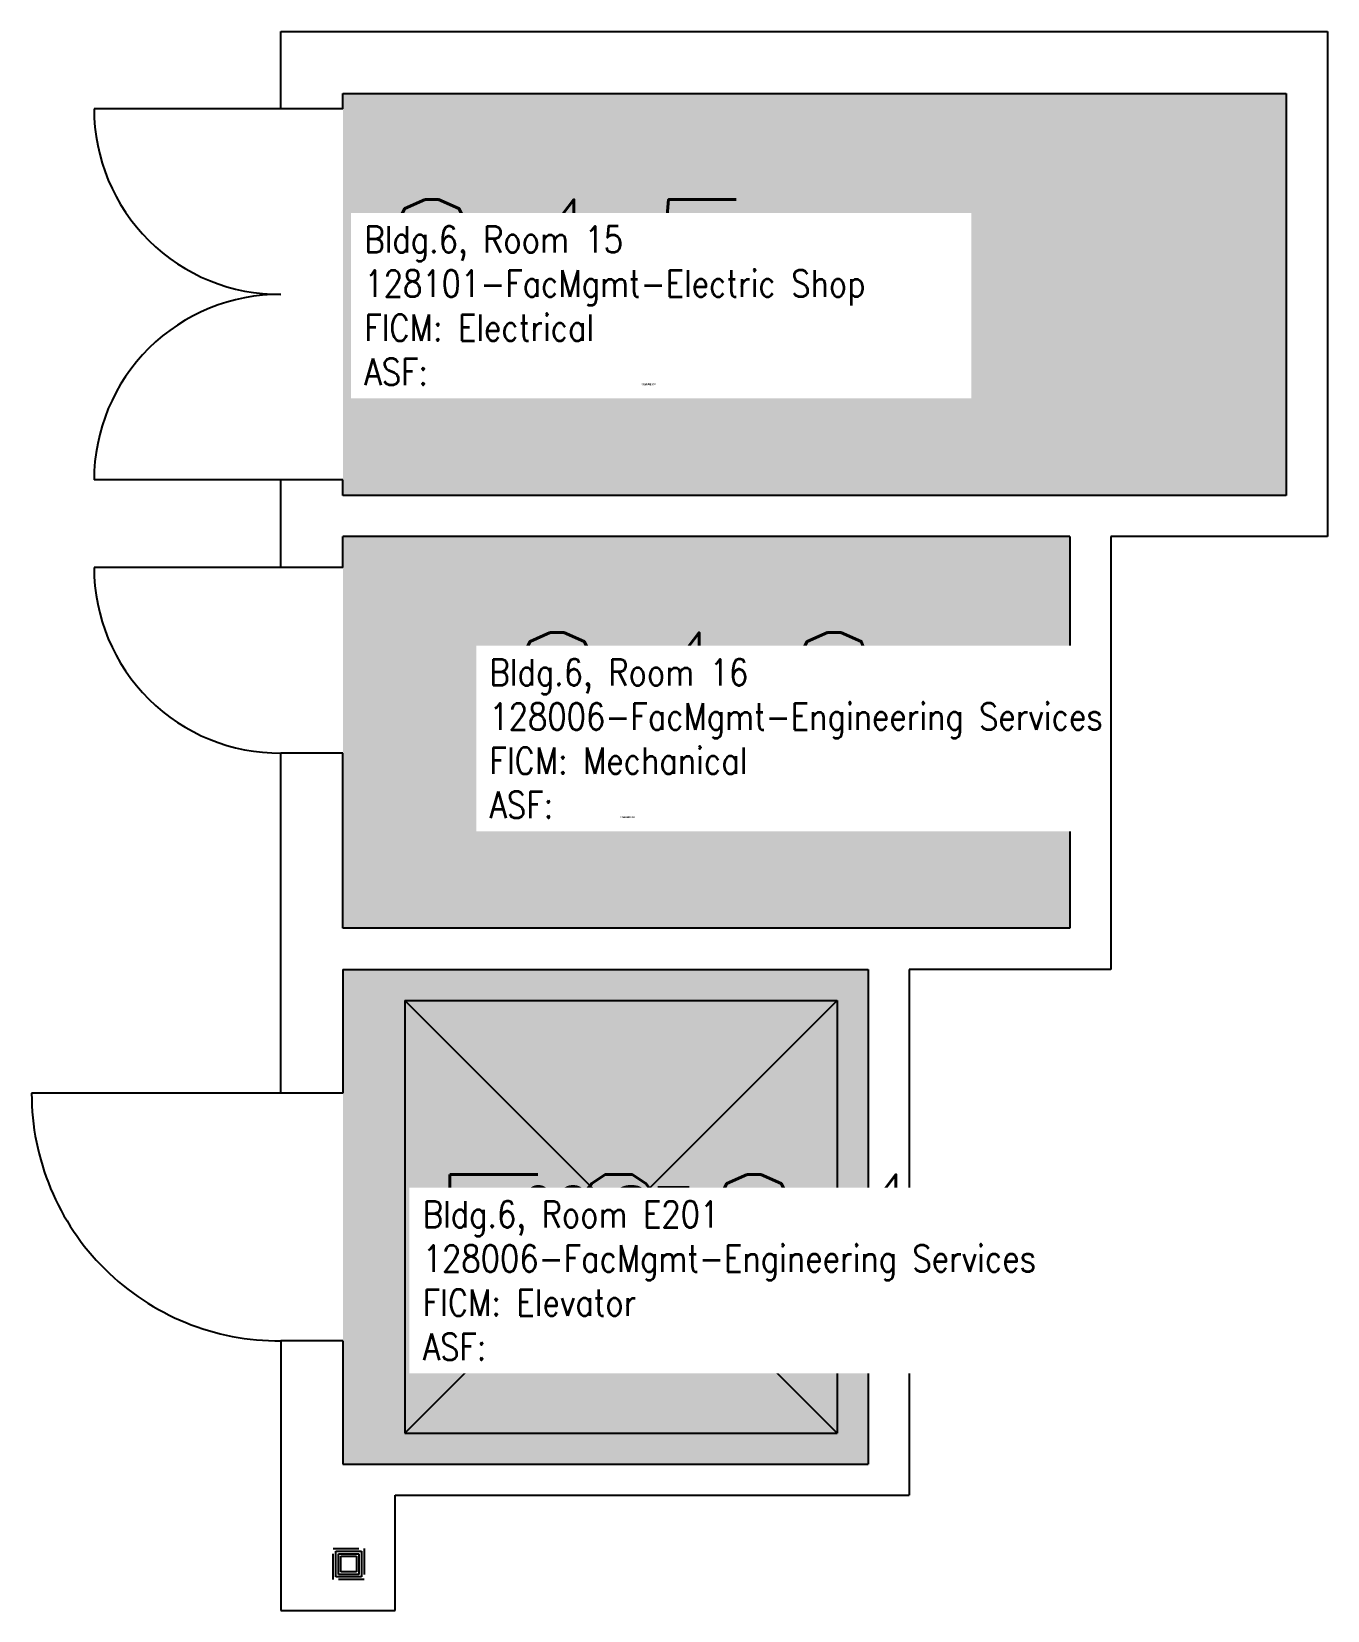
# Model space of a CAD drawing. Header units: inches. Extents: x -91 to 1852, y 0 to 2735.
# Drawn here: x -65.4 to 186, y 770.7 to 1077.1 of the extents above; entities that cross this region are included whole.
import ezdxf
from ezdxf.enums import TextEntityAlignment as Align

# ---------------------------------------------------------------- set-up
doc = ezdxf.new("R2010")
doc.units = ezdxf.units.IN
doc.header["$LTSCALE"] = 10
doc.header["$MEASUREMENT"] = 0
doc.linetypes.add('DASHED', pattern=[0.75, 0.5, -0.25])
for name, color, linetype in [('A-COLS', 5, 'CONTINUOUS'), ('A-DOOR', 2, 'CONTINUOUS'), ('A-FLOR', 3, 'CONTINUOUS'), ('A-IDEN-RNUM', 7, 'CONTINUOUS'), ('A-IDEN-SNUM', 4, 'CONTINUOUS'), ('A-IDEN-VNUM', 4, 'CONTINUOUS'), ('A-WALL', 5, 'CONTINUOUS'), ('AREA-TEXT', 3, 'CONTINUOUS'), ('Rooms-Category-Color', 7, 'CONTINUOUS'), ('Rooms-College-Color', 7, 'CONTINUOUS'), ('Rooms-Department-Color', 7, 'CONTINUOUS'), ('Rooms-Division-Color', 7, 'CONTINUOUS'), ('Rooms-Information', 7, 'CONTINUOUS')]:
    doc.layers.add(name, color=color, linetype=linetype)
doc.styles.add('AREA', font='arial.ttf', dxfattribs={"width": 0.75, "height": 24})
doc.styles.add('ROOMSNUMBER', font='txt', dxfattribs={"height": 0.03})
doc.styles.add('ROOMVNUMBER', font='simplex.shx', dxfattribs={"width": 0.85})

msp = doc.modelspace()

# ---------------------------------------------------------------- hatches: boundary and pattern name
at = {"layer": 'Rooms-Category-Color', "true_color": 0xadadad}
for points in [[(178.03, 987.08), (178.03, 1065.08), (-4.97, 1065.08), (-4.97, 990.08), (-4.97, 987.08)], [(136.03, 903.08), (136.03, 979.08), (-4.97, 979.08), (-4.97, 973.08), (-4.97, 903.08)], [(96.92, 799.1), (96.92, 895.08), (-2.97, 895.08), (-4.97, 895.08), (-4.97, 871.06), (-4.97, 799.1)]]:
    msp.add_hatch(color=253, dxfattribs=at).paths.add_polyline_path(points)
at = {"layer": 'Rooms-College-Color', "true_color": 0xadadad}
for points in [[(178.03, 987.08), (178.03, 1065.08), (-4.97, 1065.08), (-4.97, 990.08), (-4.97, 987.08)], [(136.03, 903.08), (136.03, 979.08), (-4.97, 979.08), (-4.97, 973.08), (-4.97, 903.08)], [(96.92, 799.1), (96.92, 895.08), (-2.97, 895.08), (-4.97, 895.08), (-4.97, 871.06), (-4.97, 799.1)]]:
    msp.add_hatch(color=253, dxfattribs=at).paths.add_polyline_path(points)
at = {"layer": 'Rooms-Department-Color', "true_color": 0xacacac}
for points in [[(178.03, 987.08), (178.03, 1065.08), (-4.97, 1065.08), (-4.97, 990.08), (-4.97, 987.08)], [(136.03, 903.08), (136.03, 979.08), (-4.97, 979.08), (-4.97, 973.08), (-4.97, 903.08)], [(96.92, 799.1), (96.92, 895.08), (-2.97, 895.08), (-4.97, 895.08), (-4.97, 871.06), (-4.97, 799.1)]]:
    msp.add_hatch(color=253, dxfattribs=at).paths.add_polyline_path(points)
at = {"layer": 'Rooms-Division-Color', "true_color": 0xadadad}
for points in [[(178.03, 987.08), (178.03, 1065.08), (-4.97, 1065.08), (-4.97, 990.08), (-4.97, 987.08)], [(136.03, 903.08), (136.03, 979.08), (-4.97, 979.08), (-4.97, 973.08), (-4.97, 903.08)], [(96.92, 799.1), (96.92, 895.08), (-2.97, 895.08), (-4.97, 895.08), (-4.97, 871.06), (-4.97, 799.1)]]:
    msp.add_hatch(color=253, dxfattribs=at).paths.add_polyline_path(points)

# ---------------------------------------------------------------- linework, layer by layer
at = {"layer": 'A-COLS', "linetype": 'DASHED'}
for p, q in [((-6.84, 776.72, 0), (-6.84, 782.72, 0)), ((-6.84, 782.72, 0), (-0.84, 782.72, 0)), ((-6.34, 777.22, 0), (-6.34, 782.22, 0)), ((-6.34, 782.22, 0), (-1.34, 782.22, 0)), ((-6.34, 782.22, 0), (-1.34, 782.22, 0)), ((-5.84, 777.72, 0), (-5.84, 781.72, 0)), ((-5.84, 781.72, 0), (-1.84, 781.72, 0)), ((-1.84, 781.72, 0), (-1.84, 777.72, 0)), ((-1.34, 782.22, 0), (-1.34, 777.22, 0)), ((-0.84, 782.72, 0), (-0.84, 776.72, 0)), ((-5.34, 778.22, 0), (-5.34, 781.22, 0)), ((-5.34, 781.22, 0), (-2.34, 781.22, 0)), ((-2.34, 778.22, 0), (-5.34, 778.22, 0)), ((-2.34, 781.22, 0), (-2.34, 778.22, 0)), ((-0.84, 776.72, 0), (-6.84, 776.72, 0)), ((-1.34, 777.22, 0), (-6.34, 777.22, 0)), ((-1.84, 777.72, 0), (-5.84, 777.72, 0))]:
    msp.add_line(p, q, dxfattribs=at)
at = {"layer": 'A-DOOR'}
for p, q in [((-16.97, 1062.08, 0), (-53.23, 1062.08, 0)), ((-16.97, 990.08, 0), (-53.23, 990.08, 0)), ((-16.97, 973.08, 0), (-53.23, 973.08, 0)), ((-16.97, 871.06, 0), (-65.35, 871.06, 0))]:
    msp.add_line(p, q, dxfattribs=at)
for centre, radius, start, end in [((-17.23, 1062.08, 0), 36, 180, 270.4021), ((-17.23, 990.08, 0), 36, 89.5979, 180), ((-17.23, 973.08, 0), 36, 180, 270.4021), ((-17.31, 871.06, 0), 48.04, 180, 270.4021)]:
    msp.add_arc(centre, radius, start, end, dxfattribs=at)
at = {"layer": 'A-FLOR'}
for p, q in [((7.03, 889.08, 0), (7.03, 805.1, 0)), ((90.92, 805.1, 0), (7.03, 889.08, 0)), ((7.03, 805.1, 0), (90.92, 889.08, 0)), ((7.03, 889.08, 0), (90.92, 889.08, 0)), ((90.92, 889.08, 0), (90.92, 805.1, 0)), ((7.03, 805.1, 0), (90.92, 805.1, 0))]:
    msp.add_line(p, q, dxfattribs=at)
at = {"layer": 'A-WALL'}
for p, q in [((-16.97, 1077.08, 0), (186.03, 1077.08, 0)), ((-16.97, 1062.08, 0), (-16.97, 1077.08, 0)), ((186.03, 1077.08, 0), (186.03, 979.08, 0)), ((-4.97, 1065.08, 0), (178.03, 1065.08, 0)), ((-4.97, 1062.08, 0), (-4.97, 1065.08, 0)), ((178.03, 1065.08, 0), (178.03, 987.08, 0)), ((-4.97, 1062.08, 0), (-16.97, 1062.08, 0)), ((-4.97, 990.08, 0), (-16.97, 990.08, 0)), ((-16.97, 973.08, 0), (-16.97, 990.08, 0)), ((-4.97, 987.08, 0), (-4.97, 990.08, 0)), ((178.03, 987.08, 0), (-4.97, 987.08, 0)), ((136.03, 979.08, 0), (-4.97, 979.08, 0)), ((-4.97, 973.08, 0), (-4.97, 979.08, 0)), ((136.03, 979.08, 0), (136.03, 903.08, 0)), ((186.03, 979.08, 0), (144.03, 979.08, 0)), ((144.03, 979.08, 0), (144.03, 895.08, 0)), ((-4.97, 973.08, 0), (-16.97, 973.08, 0)), ((-16.97, 871.06, 0), (-16.97, 937.08, 0)), ((-4.97, 937.08, 0), (-16.97, 937.08, 0)), ((-4.97, 903.08, 0), (-4.97, 937.08, 0)), ((136.03, 903.08, 0), (-4.97, 903.08, 0)), ((-4.97, 895.08, 0), (-4.97, 871.06, 0)), ((-4.97, 895.08, 0), (79.01, 895.08, 0)), ((-2.97, 895.08, 0), (96.92, 895.08, 0)), ((96.92, 895.08, 0), (96.92, 799.1, 0)), ((104.92, 895.08, 0), (104.92, 793.1, 0)), ((144.03, 895.08, 0), (104.92, 895.08, 0)), ((-4.97, 871.06, 0), (-16.97, 871.06, 0)), ((-16.97, 823.06, 0), (-16.97, 770.72, 0)), ((-4.97, 823.06, 0), (-16.97, 823.06, 0)), ((-4.97, 823.06, 0), (-4.97, 799.1, 0)), ((-4.97, 799.1, 0), (96.92, 799.1, 0)), ((5.16, 793.1, 0), (104.92, 793.1, 0)), ((5.16, 770.72, 0), (5.16, 793.1, 0)), ((-16.97, 770.72, 0), (5.16, 770.72, 0))]:
    msp.add_line(p, q, dxfattribs=at)

# ---------------------------------------------------------------- texts
at = {"layer": 'A-IDEN-RNUM', "style": 'ROOMSNUMBER'}
for s, p in [('0015-00', (52.95, 1008.47, 0)), ('0016-00', (48.89, 924.46, 0)), ('E201-00', (31.58, 829.37, 0))]:
    msp.add_text(s, height=0.36, dxfattribs=at).set_placement(p)
at = {"layer": 'A-IDEN-SNUM', "style": 'ROOMSNUMBER'}
for s, p in [('0060001500', (52.95, 1008.47, 0)), ('0060001600', (48.89, 924.46, 0)), ('0060E20100', (31.58, 829.37, 0))]:
    msp.add_text(s, height=0.36, dxfattribs=at).set_placement(p)
at = {"layer": 'A-IDEN-VNUM', "style": 'ROOMVNUMBER', "width": 0.85}
for s, p in [('015', (-0.81, 1008.47, 0)), ('016', (23.47, 924.46, 0)), ('E201', (10.53, 819.3, 0))]:
    msp.add_text(s, height=36, dxfattribs=at).set_placement(p)
at = {"layer": 'AREA-TEXT', "style": 'AREA', "width": 0.75}
for s, p in [('99 SF', (86.53, 1026.08)), ('74 SF', (65.53, 941.08)), ('68 SF', (45.97, 847.09))]:
    msp.add_text(s, height=12, dxfattribs=at).set_placement(p, align=Align.MIDDLE_CENTER)

# ---------------------------------------------------------------- next in the draw order: texts
at = {"layer": 'Rooms-Information', "char_height": 5.1429, "width": 115.2, "attachment_point": 7, "style": 'ROOMVNUMBER', "bg_fill": 3, "box_fill_scale": 1.5, "bg_fill_color": 256, "bg_fill_true_color": 13158600, "bg_fill_transparency": 0}
for s, insert in [('Bldg.6, Room 15^M^J128101-FacMgmt-Electric Shop^M^JFICM: Electrical^M^JASF: ', (-0.81, 1008.47, 0)), ('Bldg.6, Room 16^M^J128006-FacMgmt-Engineering Services^M^JFICM: Mechanical^M^JASF: ', (23.47, 924.46, 0)), ('Bldg.6, Room E201^M^J128006-FacMgmt-Engineering Services^M^JFICM: Elevator^M^JASF: ', (10.53, 819.3, 0))]:
    msp.add_mtext(s, dxfattribs=dict(at, insert=insert))

doc.saveas('drawing.dxf')
